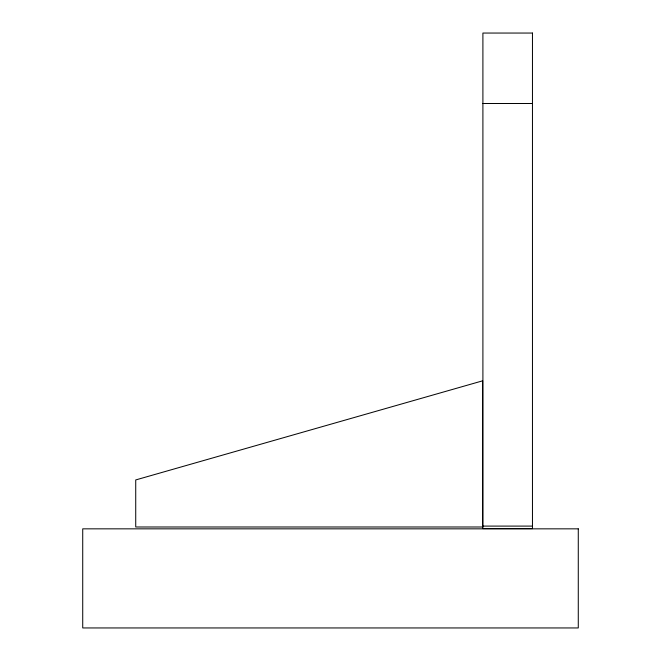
<?xml version="1.0" encoding="UTF-8"?>
<svg xmlns="http://www.w3.org/2000/svg" width="661" height="661" viewBox="0 0 661 661"><rect width="100%" height="100%" fill="white"/><g stroke="black" fill="none" stroke-linecap="round" stroke-linejoin="round"><path stroke-width="0.99" d="M482.902 103.496L532.46 103.496M482.902 526.098L532.46 526.098M482.613 380.827L135.728 479.936L135.728 526.991L482.613 526.991L482.613 380.827M532.46 33.05L482.902 33.05L482.902 528.602L532.46 528.602L532.46 33.05M578.276 528.841L82.724 528.841L82.724 627.95L578.276 627.95L578.276 528.841"/></g></svg>
